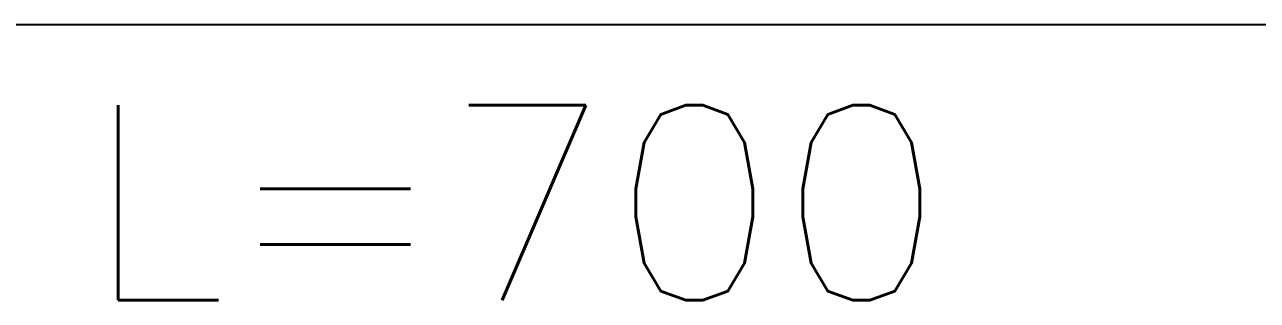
# Model space of a CAD drawing. Extents: x -9282 to 18119, y -11629 to 17404.
# Drawn here: x 1468.8 to 1540, y 3456.6 to 3472.5 of the extents above; entities that cross this region are included whole.
import ezdxf
from ezdxf.enums import TextEntityAlignment as Align

# ---------------------------------------------------------------- set-up
doc = ezdxf.new("R2010")
doc.units = 0
doc.header["$LTSCALE"] = 30
doc.header["$MEASUREMENT"] = 0
doc.layers.get('0').update_dxf_attribs({"linetype": 'CONTINUOUS'})
doc.layers.add('EJEH$0$RLA-CONTORNO', color=30, linetype='CONTINUOUS', lineweight=25)
doc.layers.add('EJEH$0$RLA-FE', color=7, linetype='CONTINUOUS')
doc.styles.add('EJEH$0$RomanS', font='romans.shx', dxfattribs={"height": 11.25})

# ---------------------------------------------------------------- blocks, each defined once
blk = doc.blocks.new('*U149')
at = {"layer": 'EJEH$0$RLA-FE', "color": 3, "style": 'EJEH$0$RomanS'}
for tag, p, flags in [('PHI', (156.643, -19.681), 12), ('DIAM', (166.499, -19.895), 12), ('MINUS', (188.518, -19.895), 13), ('MARK', (201.91, -19.895), 13), ('TEXTO_FE1', (205.21, -19.895), 8), ('TEXTO_FE2', (272.732, -19.877), 8), ('TIPO', (328.802, -57.917), 13), ('NVECES', (314.927, -76.855), 13), ('NUMFE', (318.862, -96.617), 13), ('CAPA', (327.058, -115.737), 13), ('DESPLAZA', (277.176, -134.17), 13), ('ESPACIO', (283.222, -152.533), 13), ('CANT', (297.058, -171.333), 13)]:
    blk.add_attdef(tag, p, '', height=11.25, dxfattribs=dict(at, flags=flags))
at = {"layer": 'EJEH$0$RLA-FE', "color": 3, "style": 'EJEH$0$RomanS', "flags": 8}
for tag, p in [('F=', (138.339, -19.895)), ('NUM', (152.748, -19.895))]:
    blk.add_attdef(tag, text='', height=11.25, dxfattribs=at).set_placement(p, align=Align.RIGHT)
blk = doc.blocks.new('EJEH')
at = {"layer": 'EJEH$0$RLA-CONTORNO'}
blk.add_line((-1239.816, 1103), (-1586.816, 1103), dxfattribs=at)
at = {"layer": 'EJEH$0$RLA-FE'}
ref = blk.add_blockref('*U149', (-1644.333, 1107), dxfattribs=at)
ref.add_attrib('TEXTO_FE1', 'L=700', (-1439.122, 1087.105), dxfattribs={"color": 3, "height": 11.25, "style": 'EJEH$0$RomanS'})

msp = doc.modelspace()

# ---------------------------------------------------------------- block references
msp.add_blockref('EJEH', (2911.436, 2369.469))

doc.saveas('drawing.dxf')
